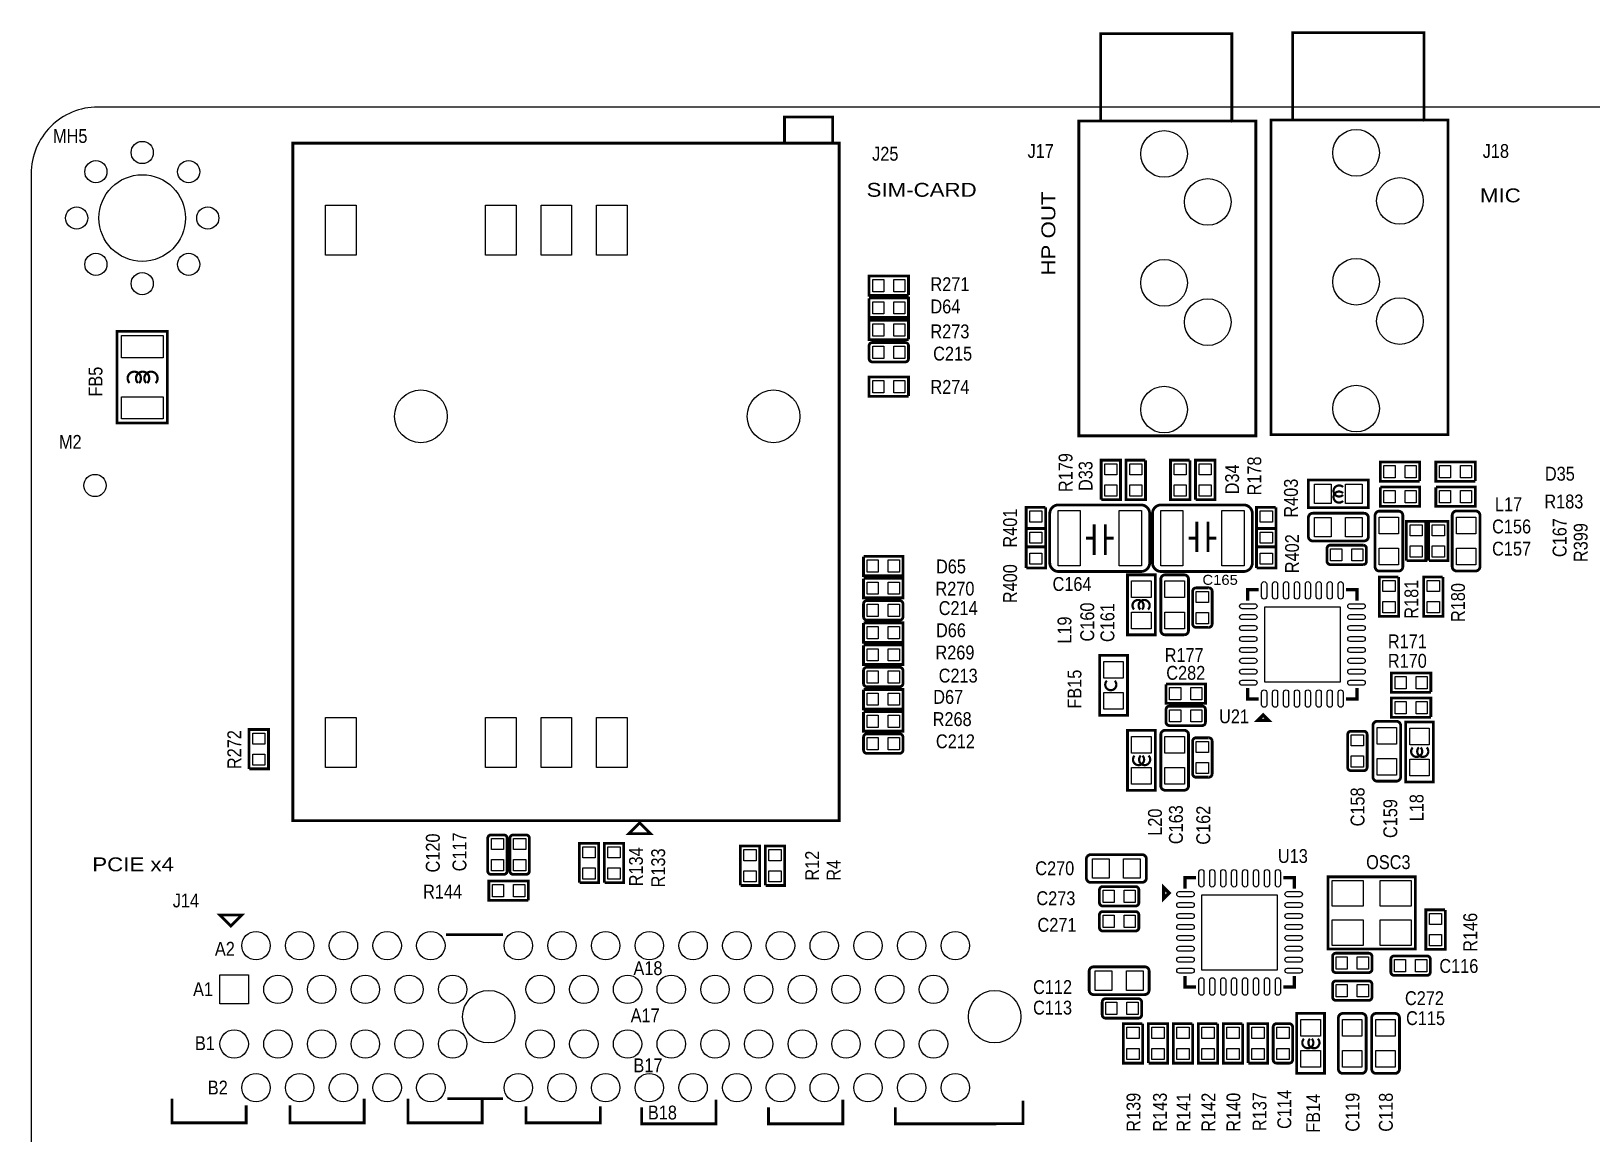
# Model space of a CAD drawing. Extents: x 0 to 228, y 0 to 175.
# Drawn here: x 0 to 71.4, y 125 to 175.5 of the extents above; entities that cross this region are included whole.
import ezdxf
from ezdxf.enums import TextEntityAlignment as Align

# ---------------------------------------------------------------- set-up
doc = ezdxf.new("R2010")
doc.units = 0
for name, color, linetype in [('BG_OUTLINE', 253, 'CONTINUOUS'), ('BG_SILKSCREEN_TOP', 85, 'CONTINUOUS'), ('PG_SILKSCREEN_TOP', 253, 'CONTINUOUS'), ('PIN_TOP', 142, 'CONTINUOUS'), ('RD_SILKSCREEN_TOP', 142, 'CONTINUOUS')]:
    doc.layers.add(name, color=color, linetype=linetype)

msp = doc.modelspace()

# ---------------------------------------------------------------- linework, layer by layer
at = {"layer": 'BG_OUTLINE'}
msp.add_lwpolyline([(3.048, 0), (224.952052, 0, 0.414214), (228.000052, 3.048), (228.000052, 168.95191, 0.414217), (224.952052, 171.99991), (3.048, 171.99991, 0.414214), (0, 168.95191), (0, 3.048, 0.414214), (3.048, 0)], format="xyb", dxfattribs=at)
at = {"layer": 'PG_SILKSCREEN_TOP'}
for points, const_width in [([(48.937926, 171.357036), (48.937926, 175.357028), (54.937914, 175.357028), (54.937914, 171.37507), (54.886098, 171.323)], 0.127), ([(57.72912, 171.405042), (57.72912, 175.405034), (63.729108, 175.405034), (63.729108, 171.423076), (63.677038, 171.371006)], 0.127), ([(36.66998, 170.347894), (36.66998, 171.548044), (34.470086, 171.548044), (34.470086, 170.347894)], 0.127), ([(56.037988, 156.957014), (47.937928, 156.957014), (47.937928, 171.357036), (56.037988, 171.357036), (56.037988, 156.957014)], 0.127), ([(64.828928, 157.00502), (56.729122, 157.00502), (56.729122, 171.405042), (64.828928, 171.405042), (64.828928, 157.00502)], 0.127), ([(11.970004, 170.347894), (11.970004, 139.347956), (36.969954, 139.347956), (36.969954, 170.347894), (11.970004, 170.347894)], 0.127), ([(40.144954, 163.386008), (38.341046, 163.386008), (38.341046, 164.273992), (40.144954, 164.273992), (40.144954, 163.397946)], 0.127), ([(38.341046, 163.257992), (40.144954, 163.257992), (40.144954, 162.370008), (38.341046, 162.370008), (38.341046, 163.246054)], 0.127), ([(40.144954, 161.354008), (38.341046, 161.354008), (38.341046, 162.243008), (40.144954, 162.243008), (40.144954, 161.365946)], 0.127), ([(3.979926, 157.538928), (6.230112, 157.538928), (6.230112, 161.739072), (3.929888, 161.739072), (3.929888, 157.538928), (3.979926, 157.538928)], 0.127), ([(40.144954, 158.762954), (38.341046, 158.762954), (38.341046, 159.651954), (40.144954, 159.651954), (40.144954, 158.774892)], 0.127), ([(48.959008, 154.038046), (48.959008, 155.841954), (49.848008, 155.841954), (49.848008, 154.038046), (48.970946, 154.038046)], 0.127), ([(50.991008, 155.841954), (50.991008, 154.038046), (50.102008, 154.038046), (50.102008, 155.841954), (50.978054, 155.841954)], 0.127), ([(53.023008, 155.841954), (53.023008, 154.038046), (52.134008, 154.038046), (52.134008, 155.841954), (53.010054, 155.841954)], 0.127), ([(53.277008, 154.038046), (53.277008, 155.841954), (54.164992, 155.841954), (54.164992, 154.038046), (53.288946, 154.038046)], 0.127), ([(63.539878, 154.870912), (61.73597, 154.870912), (61.73597, 155.759912), (63.539878, 155.759912), (63.539878, 154.883104)], 0.127), ([(66.079878, 154.870912), (64.27597, 154.870912), (64.27597, 155.759912), (66.079878, 155.759912), (66.079878, 154.883104)], 0.127), ([(61.189108, 154.00401), (61.189108, 153.67), (60.8711, 153.67), (58.444892, 153.67), (58.444892, 154.94), (61.189108, 154.94), (61.189108, 153.999946)], 0.127), ([(61.73597, 154.616912), (63.539878, 154.616912), (63.539878, 153.727912), (61.73597, 153.727912), (61.73597, 154.603958)], 0.127), ([(64.27597, 154.616912), (66.079878, 154.616912), (66.079878, 153.727912), (64.27597, 153.727912), (64.27597, 154.603958)], 0.127), ([(46.417992, 153.682954), (46.417992, 151.880062), (45.530008, 151.880062), (45.530008, 153.682954), (46.406054, 153.682954)], 0.127), ([(56.958992, 153.682954), (56.958992, 151.879046), (56.071008, 151.879046), (56.071008, 153.682954), (56.947054, 153.682954)], 0.127), ([(48.641, 152.908), (48.641, 151.511)], 0.127), ([(49.149, 152.908), (49.149, 151.511)], 0.127), ([(53.34, 151.638), (53.34, 153.035)], 0.127), ([(53.848, 151.638), (53.848, 153.035)], 0.127), ([(62.929008, 151.244046), (62.929008, 153.047954), (63.816992, 153.047954), (63.816992, 151.244046), (62.940946, 151.244046)], 0.127), ([(63.945008, 151.244046), (63.945008, 153.047192), (64.834008, 153.047192), (64.834008, 151.244046), (63.956946, 151.244046)], 0.127), ([(45.530008, 150.91283), (45.530008, 152.716738), (46.417992, 152.716738), (46.417992, 150.91283), (45.541946, 150.91283)], 0.127), ([(48.641, 152.273), (48.26, 152.273)], 0.127), ([(49.149, 152.273), (49.53, 152.273)], 0.127), ([(53.34, 152.273), (52.959, 152.273)], 0.127), ([(53.848, 152.273), (54.229, 152.273)], 0.127), ([(56.071008, 150.91283), (56.071008, 152.716738), (56.958992, 152.716738), (56.958992, 150.91283), (56.082946, 150.91283)], 0.127), ([(38.087046, 151.448008), (39.890954, 151.448008), (39.890954, 150.557992), (38.087046, 150.557992), (38.087046, 151.435054)], 0.127), ([(38.087046, 150.432008), (39.890954, 150.432008), (39.890954, 149.543008), (38.087046, 149.543008), (38.087046, 150.419054)], 0.127), ([(50.49901, 147.852892), (50.165, 147.852892), (50.165, 148.1709), (50.165, 150.597108), (51.435, 150.597108), (51.435, 147.852892), (50.494946, 147.852892)], 0.127), ([(55.669942, 149.411944), (55.669942, 149.91207), (56.170068, 149.91207)], 0.150114), ([(60.17006, 149.91207), (60.669932, 149.91207), (60.669932, 149.411944)], 0.150114), ([(62.574932, 150.502112), (62.574932, 148.69795), (61.685932, 148.69795), (61.685932, 150.502112), (62.561978, 150.502112)], 0.127), ([(64.606932, 150.502112), (64.606932, 148.69795), (63.717932, 148.69795), (63.717932, 150.502112), (64.593978, 150.502112)], 0.127), ([(38.087046, 148.400008), (39.890954, 148.400008), (39.890954, 147.509992), (38.087046, 147.509992), (38.087046, 148.387054)], 0.127), ([(38.087046, 147.384008), (39.890954, 147.384008), (39.890954, 146.493992), (38.087046, 146.493992), (38.087046, 147.371054)], 0.127), ([(49.83099, 146.914108), (50.165, 146.914108), (50.165, 146.5961), (50.165, 144.169892), (48.895, 144.169892), (48.895, 146.914108), (49.835054, 146.914108)], 0.127), ([(64.047878, 145.218912), (62.24397, 145.218912), (62.24397, 146.107912), (64.047878, 146.107912), (64.047878, 145.231104)], 0.127), ([(38.087046, 145.352008), (39.890954, 145.352008), (39.890954, 144.461992), (38.087046, 144.461992), (38.087046, 145.339054)], 0.127), ([(51.930046, 145.606008), (53.733954, 145.606008), (53.733954, 144.717008), (51.930046, 144.717008), (51.930046, 145.593054)], 0.127), ([(55.669942, 145.411952), (55.669942, 144.91208), (56.170068, 144.91208)], 0.150114), ([(60.17006, 144.91208), (60.669932, 144.91208), (60.669932, 145.411952)], 0.150114), ([(64.047878, 144.075912), (62.24397, 144.075912), (62.24397, 144.964912), (64.047878, 144.964912), (64.047878, 144.088104)], 0.127), ([(38.087046, 144.336008), (39.890954, 144.336008), (39.890954, 143.445992), (38.087046, 143.445992), (38.087046, 144.323054)], 0.127), ([(56.12003, 143.936974), (56.619902, 143.936974), (56.369966, 144.18691), (56.12003, 143.936974)], 0.150114), ([(9.970008, 141.719046), (9.970008, 143.522954), (10.859008, 143.522954), (10.859008, 141.719046), (9.981946, 141.719046)], 0.127), ([(51.10099, 143.485108), (51.435, 143.485108), (51.435, 143.1671), (51.435, 140.741146), (50.165, 140.741146), (50.165, 143.485108), (51.1048, 143.485108)], 0.127), ([(63.827914, 143.860012), (64.161924, 143.860012), (64.161924, 143.542004), (64.161924, 141.11605), (62.891924, 141.11605), (62.891924, 143.860012), (63.831978, 143.860012)], 0.127), ([(27.341068, 138.75004), (28.341066, 138.75004), (27.84094, 139.249912), (27.341068, 138.75004)], 0.127), ([(25.083008, 136.512046), (25.083008, 138.315954), (25.970992, 138.315954), (25.970992, 136.512046), (25.094946, 136.512046)], 0.127), ([(26.224992, 136.511792), (26.224992, 138.315954), (27.113992, 138.315954), (27.113992, 136.511792), (26.237946, 136.511792)], 0.127), ([(32.449008, 136.385046), (32.449008, 138.188954), (33.336992, 138.188954), (33.336992, 136.385046), (32.460946, 136.385046)], 0.127), ([(33.592008, 136.385046), (33.592008, 138.189208), (34.479992, 138.189208), (34.479992, 136.385046), (33.603946, 136.385046)], 0.127), ([(22.745954, 135.700008), (20.942046, 135.700008), (20.942046, 136.589008), (22.745954, 136.589008), (22.745954, 135.711946)], 0.127), ([(53.296058, 136.73709), (52.795932, 136.73709), (52.795932, 136.236964)], 0.150114), ([(57.29605, 136.73709), (57.795922, 136.73709), (57.795922, 136.236964)], 0.150114), ([(63.340996, 133.478016), (59.341004, 133.478016), (59.341004, 136.777984), (63.340996, 136.777984), (63.340996, 133.478016)], 0.127), ([(51.82108, 136.287002), (51.82108, 135.786876), (52.071016, 136.037066), (51.82108, 136.287002)], 0.150114), ([(9.63803, 135.031988), (8.638032, 135.031988), (9.137904, 134.532116), (9.63803, 135.031988)], 0.127), ([(64.707008, 135.267954), (64.707008, 133.464046), (63.818008, 133.464046), (63.818008, 135.267954), (64.694054, 135.267954)], 0.127), ([(21.587968, 134.132066), (18.988024, 134.132066)], 0.127), ([(52.795932, 132.236972), (52.795932, 131.7371), (53.296058, 131.7371)], 0.150114), ([(57.795922, 132.236972), (57.795922, 131.7371), (57.29605, 131.7371)], 0.150114), ([(50.864008, 130.060954), (50.864008, 128.257046), (49.975008, 128.257046), (49.975008, 130.060954), (50.851054, 130.060954)], 0.127), ([(51.116992, 128.257046), (51.116992, 130.060954), (52.005992, 130.060954), (52.005992, 128.257046), (51.129946, 128.257046)], 0.127), ([(53.150008, 130.060954), (53.150008, 128.257046), (52.259992, 128.257046), (52.259992, 130.060954), (53.137054, 130.060954)], 0.127), ([(54.291992, 130.060954), (54.291992, 128.257046), (53.404008, 128.257046), (53.404008, 130.060954), (54.280054, 130.060954)], 0.127), ([(55.436008, 130.060954), (55.436008, 128.257046), (54.547008, 128.257046), (54.547008, 130.060954), (55.423054, 130.060954)], 0.127), ([(55.690008, 128.257046), (55.690008, 130.060954), (56.577992, 130.060954), (56.577992, 128.257046), (55.701946, 128.257046)], 0.127), ([(58.84799, 130.531108), (59.182, 130.531108), (59.182, 130.2131), (59.182, 127.786892), (57.912, 127.786892), (57.912, 130.531108), (58.852054, 130.531108)], 0.127), ([(6.437884, 126.631954), (6.437884, 125.52299), (9.837928, 125.52299), (9.837928, 126.33198)], 0.127), ([(11.837924, 126.33198), (11.837924, 125.52299), (15.237968, 125.52299), (15.237968, 126.631954)], 0.127), ([(17.237964, 126.631954), (17.237964, 125.52299), (20.638008, 125.52299), (20.638008, 126.631954)], 0.127), ([(19.038062, 126.631954), (21.587968, 126.631954)], 0.127), ([(27.937968, 126.236984), (27.937968, 125.477016), (31.338012, 125.477016), (31.338012, 126.588012)], 0.127), ([(33.738058, 126.236984), (33.738058, 125.477016), (37.138102, 125.477016), (37.138102, 126.588012)], 0.127), ([(39.537894, 126.236984), (39.537894, 125.477016), (45.388022, 125.483112), (45.388022, 126.531878)], 0.127), ([(22.638004, 126.282958), (22.638004, 125.52299), (26.038048, 125.52299), (26.038048, 126.282958)], 0.127)]:
    msp.add_lwpolyline(points, dxfattribs=dict(at, const_width=const_width))
for points, const_width in [([(38.490906, 161.225992), (39.040054, 161.225992), (39.445946, 161.225992), (39.995094, 161.225992, -0.414492), (40.144954, 161.075878), (40.144954, 160.488122, -0.414492), (39.995094, 160.338008), (38.490906, 160.338008, -0.414492), (38.341046, 160.488122), (38.341046, 161.075878, -0.414492), (38.490906, 161.225992)], 0.127), ([(4.501896, 159.373062, -0.414006), (4.501896, 159.8041, -0.995605), (4.932934, 159.373062)], 0.102108), ([(4.882896, 159.373062, -0.414006), (4.882896, 159.8041, -0.995605), (5.313934, 159.373062)], 0.102108), ([(5.263896, 159.373062, -0.414006), (5.263896, 159.8041, -0.995605), (5.694934, 159.373062)], 0.102108), ([(60.028074, 154.253946, -2.41426), (60.028074, 154.613102)], 0.102108), ([(60.028074, 153.975054, -2.41587), (60.028074, 154.333956)], 0.102108), ([(49.403, 153.797), (50.78095, 153.797, -0.414287), (51.181, 153.39695), (51.181, 151.14905, -0.414287), (50.78095, 150.749), (47.00905, 150.749, -0.414287), (46.609, 151.14905), (46.609, 153.39695, -0.414287), (47.00905, 153.797), (49.53, 153.797)], 0.127), ([(53.086, 150.749), (51.70805, 150.749, -0.414287), (51.308, 151.14905), (51.308, 153.39695, -0.414287), (51.70805, 153.797), (55.47995, 153.797, -0.414287), (55.88, 153.39695), (55.88, 151.14905, -0.414287), (55.47995, 150.749), (52.959, 150.749)], 0.127), ([(61.494924, 150.967948), (61.494924, 153.312114, -0.413802), (61.695076, 153.512012), (62.565026, 153.512012, -0.413588), (62.764924, 153.312114), (62.764924, 150.967948, -0.413656), (62.565026, 150.76805), (61.695076, 150.76805, -0.41387), (61.494924, 150.967948)], 0.127), ([(65.024, 150.974044), (65.024, 153.31821, -0.413818), (65.224152, 153.518108), (66.094102, 153.518108, -0.413586), (66.294, 153.31821), (66.294, 150.974044, -0.41364), (66.094102, 150.774146), (65.224152, 150.774146, -0.413872), (65.024, 150.974044)], 0.127), ([(58.645044, 153.416), (60.988956, 153.416, -0.414181), (61.189108, 153.216102), (61.189108, 152.345898, -0.414181), (60.988956, 152.146), (58.645044, 152.146, -0.414181), (58.444892, 152.345898), (58.444892, 153.216102, -0.414181), (58.645044, 153.416)], 0.127), ([(59.445906, 151.956008), (59.995054, 151.956008), (60.400946, 151.956008), (60.950094, 151.956008, -0.415157), (61.099954, 151.804878), (61.099954, 151.217122, -0.415157), (60.950094, 151.065992), (59.445906, 151.065992, -0.415157), (59.296046, 151.217122), (59.296046, 151.804878, -0.415157), (59.445906, 151.956008)], 0.127), ([(52.959, 150.396956), (52.959, 148.053044, -0.414181), (52.759102, 147.852892), (51.888898, 147.852892, -0.414181), (51.689, 148.053044), (51.689, 150.396956, -0.414181), (51.888898, 150.597108), (52.759102, 150.597108, -0.414181), (52.959, 150.396956)], 0.127), ([(54.039008, 149.850094), (54.039008, 149.300946), (54.039008, 148.895054), (54.039008, 148.345906, -0.415157), (53.887878, 148.196046), (53.300122, 148.196046, -0.414492), (53.150008, 148.345906), (53.150008, 149.850094, -0.414492), (53.300122, 149.999954), (53.887878, 149.999954, -0.415157), (54.039008, 149.850094)], 0.127), ([(38.236906, 149.416008), (38.786054, 149.416008), (39.191946, 149.416008), (39.741094, 149.416008, -0.415157), (39.890954, 149.264878), (39.890954, 148.677122, -0.415157), (39.741094, 148.525992), (38.236906, 148.525992, -0.415157), (38.087046, 148.677122), (38.087046, 149.264878, -0.415157), (38.236906, 149.416008)], 0.127), ([(50.470054, 149.013926, -2.415754), (50.828956, 149.013926)], 0.102108), ([(50.748946, 149.013926, -2.414143), (51.108102, 149.013926)], 0.102108), ([(38.236906, 146.368008), (38.786054, 146.368008), (39.191946, 146.368008), (39.741094, 146.368008, -0.415157), (39.890954, 146.216878), (39.890954, 145.629122, -0.415157), (39.741094, 145.477992), (38.236906, 145.477992, -0.415157), (38.087046, 145.629122), (38.087046, 146.216878, -0.415157), (38.236906, 146.368008)], 0.127), ([(49.581054, 145.753074, -2.4135), (49.221898, 145.753074)], 0.102108), ([(53.58384, 143.701008), (53.034946, 143.701008), (52.629054, 143.701008), (52.07889, 143.701008, -0.412676), (51.930046, 143.850868), (51.930046, 144.438878, -0.413173), (52.07889, 144.588992), (53.58384, 144.588992, -0.413668), (53.732938, 144.438878), (53.732938, 143.850868, -0.413171), (53.58384, 143.701008)], 0.127), ([(52.959, 143.284956), (52.959, 140.941044, -0.413865), (52.758848, 140.741146), (51.888898, 140.741146, -0.413692), (51.689, 140.941044), (51.689, 143.284956, -0.413964), (51.888898, 143.485108), (52.758848, 143.485108, -0.414138), (52.959, 143.284956)], 0.127), ([(62.666118, 143.69796), (62.666118, 141.355064, -0.414287), (62.465966, 141.154912), (61.596016, 141.154912, -0.414113), (61.396118, 141.355064), (61.396118, 143.69796, -0.414659), (61.596016, 143.898112), (62.465966, 143.898112, -0.414833), (62.666118, 143.69796)], 0.127), ([(38.236906, 143.320008), (38.786054, 143.320008), (39.191946, 143.320008), (39.741094, 143.320008, -0.415157), (39.890954, 143.168878), (39.890954, 142.581122, -0.415157), (39.741094, 142.429992), (38.236906, 142.429992, -0.415157), (38.087046, 142.581122), (38.087046, 143.168878, -0.415157), (38.236906, 143.320008)], 0.127), ([(54.037992, 142.992094), (54.037992, 142.4432), (54.037992, 142.037054), (54.037992, 141.48816, -0.414757), (53.887878, 141.338046), (53.299868, 141.338046, -0.415188), (53.148992, 141.48816), (53.148992, 142.992094, -0.414892), (53.299868, 143.141954), (53.887878, 143.141954, -0.414459), (54.037992, 142.992094)], 0.127), ([(61.130942, 143.290036), (61.130942, 142.741904), (61.130942, 142.336012), (61.130942, 141.787118, -0.415454), (60.980066, 141.637004), (60.392056, 141.637004, -0.415089), (60.241942, 141.787118), (60.241942, 143.290036, -0.416185), (60.392056, 143.440912), (60.980066, 143.440912, -0.416544), (61.130942, 143.290036)], 0.127), ([(50.8508, 142.324074, -2.415369), (50.491898, 142.324074)], 0.102108), ([(51.129946, 142.324074, -2.413757), (50.77079, 142.324074)], 0.102108), ([(63.577978, 142.698978, -2.415109), (63.219076, 142.698978)], 0.102108), ([(63.857124, 142.698978, -2.413498), (63.497968, 142.698978)], 0.102108), ([(21.779992, 138.547094), (21.779992, 137.997946), (21.779992, 137.592054), (21.779992, 137.042906, -0.414492), (21.629878, 136.893046), (21.042122, 136.893046, -0.415157), (20.890992, 137.042906), (20.890992, 138.547094, -0.415157), (21.042122, 138.696954), (21.629878, 138.696954, -0.414492), (21.779992, 138.547094)], 0.127), ([(22.795992, 138.54684), (22.795992, 137.997946), (22.795992, 137.592054), (22.795992, 137.043922, -0.415921), (22.646132, 136.893046), (22.057106, 136.893046, -0.414889), (21.906992, 137.043922), (21.906992, 138.54684, -0.413733), (22.057106, 138.696954), (22.646132, 138.696954, -0.414758), (22.795992, 138.54684)], 0.127), ([(50.828956, 136.525), (48.485044, 136.525, -0.412573), (48.285146, 136.723882), (48.285146, 137.594848, -0.413439), (48.485044, 137.795), (50.828956, 137.795, -0.415049), (51.030124, 137.594848), (51.030124, 136.723882, -0.414189), (50.828956, 136.525)], 0.127), ([(50.53584, 135.446008), (49.986946, 135.446008), (49.5808, 135.446008), (49.031906, 135.446008, -0.413996), (48.882046, 135.595868), (48.882046, 136.183878, -0.414492), (49.031906, 136.333992), (50.53584, 136.333992, -0.414989), (50.685954, 136.183878), (50.685954, 135.595868, -0.414492), (50.53584, 135.446008)], 0.127), ([(50.536094, 134.303008), (49.986946, 134.303008), (49.581054, 134.303008), (49.03089, 134.303008, -0.412675), (48.882046, 134.452868), (48.882046, 135.040878, -0.413172), (49.03089, 135.190992), (50.536094, 135.190992, -0.41383), (50.685954, 135.040878), (50.685954, 134.452868, -0.413335), (50.536094, 134.303008)], 0.127), ([(59.70016, 133.285992), (60.249054, 133.285992), (60.654946, 133.285992), (61.204094, 133.285992, -0.413665), (61.353954, 133.136132), (61.353954, 132.548122, -0.414161), (61.204094, 132.398008), (59.70016, 132.398008, -0.415321), (59.550046, 132.548122), (59.550046, 133.136132, -0.414824), (59.70016, 133.285992)], 0.127), ([(63.871094, 132.271008), (63.321946, 132.271008), (62.916054, 132.271008), (62.366906, 132.271008, -0.414492), (62.217046, 132.421122), (62.217046, 133.008878, -0.415157), (62.366906, 133.160008), (63.871094, 133.160008, -0.415157), (64.020954, 133.008878), (64.020954, 132.421122, -0.414492), (63.871094, 132.271008)], 0.127), ([(50.955956, 131.393946), (48.612044, 131.393946, -0.414181), (48.411892, 131.593844), (48.411892, 132.464048, -0.414181), (48.612044, 132.663946), (50.955956, 132.663946, -0.414181), (51.156108, 132.464048), (51.156108, 131.593844, -0.414181), (50.955956, 131.393946)], 0.127), ([(59.699906, 132.017008), (60.249054, 132.017008), (60.654946, 132.017008), (61.204094, 132.017008, -0.415157), (61.353954, 131.865878), (61.353954, 131.278122, -0.414492), (61.204094, 131.128008), (59.699906, 131.128008, -0.414492), (59.550046, 131.278122), (59.550046, 131.865878, -0.415157), (59.699906, 132.017008)], 0.127), ([(50.663094, 130.313938), (50.113946, 130.313938), (49.708054, 130.313938), (49.158906, 130.313938, -0.415157), (49.009046, 130.465068), (49.009046, 131.052824, -0.415157), (49.158906, 131.203954), (50.663094, 131.203954, -0.415157), (50.812954, 131.052824), (50.812954, 130.465068, -0.415157), (50.663094, 130.313938)], 0.127), ([(57.720992, 129.911094), (57.720992, 129.361946), (57.720992, 128.956054), (57.720992, 128.406906, -0.414492), (57.570878, 128.257046), (56.983122, 128.257046, -0.414492), (56.833008, 128.406906), (56.833008, 129.911094, -0.414492), (56.983122, 130.060954), (57.570878, 130.060954, -0.414492), (57.720992, 129.911094)], 0.127), ([(61.087, 130.330956), (61.087, 127.987044, -0.413782), (60.887102, 127.786892), (60.016898, 127.786892, -0.413801), (59.817, 127.987044), (59.817, 130.330956, -0.4138), (60.016898, 130.531108), (60.887102, 130.531108, -0.413781), (61.087, 130.330956)], 0.127), ([(62.611, 130.330956), (62.611, 127.987044, -0.413785), (62.411102, 127.786892), (61.540898, 127.786892, -0.413798), (61.341, 127.987044), (61.341, 130.330956, -0.413797), (61.540898, 130.531108), (62.411102, 130.531108, -0.413784), (62.611, 130.330956)], 0.127), ([(58.598054, 129.370074, -2.414193), (58.238898, 129.370074)], 0.102108), ([(58.876946, 129.370074, -2.415803), (58.518044, 129.370074)], 0.102108)]:
    msp.add_lwpolyline(points, format="xyb", dxfattribs=dict(at, const_width=const_width))
at = {"layer": 'PIN_TOP'}
for points in [[(13.471652, 165.230048), (13.471652, 167.516048), (14.868652, 167.516048), (14.868652, 165.230048)], [(20.791678, 165.230048), (20.791678, 167.516048), (22.188678, 167.516048), (22.188678, 165.230048)], [(23.331678, 165.230048), (23.331678, 167.516048), (24.728678, 167.516048), (24.728678, 165.230048)], [(25.871678, 165.230048), (25.871678, 167.516048), (27.268678, 167.516048), (27.268678, 165.230048)], [(39.013892, 164.109527), (39.013892, 163.550473), (38.505892, 163.550473), (38.505892, 164.109527)], [(39.980108, 164.109527), (39.980108, 163.550473), (39.472108, 163.550473), (39.472108, 164.109527)], [(38.505892, 162.534346), (38.505892, 163.0934), (39.013892, 163.0934), (39.013892, 162.534346)], [(39.472108, 162.534346), (39.472108, 163.0934), (39.980108, 163.0934), (39.980108, 162.534346)], [(6.0325, 160.531048), (4.1275, 160.531048), (4.1275, 161.547048), (6.0325, 161.547048)], [(39.013892, 162.077527), (39.013892, 161.518473), (38.505892, 161.518473), (38.505892, 162.077527)], [(39.980108, 162.077527), (39.980108, 161.518473), (39.472108, 161.518473), (39.472108, 162.077527)], [(38.505892, 160.502346), (38.505892, 161.0614), (39.013892, 161.0614), (39.013892, 160.502346)], [(39.472108, 160.502346), (39.472108, 161.0614), (39.980108, 161.0614), (39.980108, 160.502346)], [(39.013892, 159.486473), (39.013892, 158.927419), (38.505892, 158.927419), (38.505892, 159.486473)], [(39.980108, 159.486473), (39.980108, 158.927419), (39.472108, 158.927419), (39.472108, 159.486473)], [(6.0325, 157.730952), (4.1275, 157.730952), (4.1275, 158.746952), (6.0325, 158.746952)], [(49.682527, 155.169108), (49.123473, 155.169108), (49.123473, 155.677108), (49.682527, 155.677108)], [(50.266473, 155.677108), (50.825527, 155.677108), (50.825527, 155.169108), (50.266473, 155.169108)], [(52.298473, 155.677108), (52.857527, 155.677108), (52.857527, 155.169108), (52.298473, 155.169108)], [(54.000527, 155.169108), (53.441473, 155.169108), (53.441473, 155.677108), (54.000527, 155.677108)], [(62.408816, 155.594431), (62.408816, 155.035377), (61.900816, 155.035377), (61.900816, 155.594431)], [(63.375032, 155.594431), (63.375032, 155.035377), (62.867032, 155.035377), (62.867032, 155.594431)], [(64.948816, 155.594431), (64.948816, 155.035377), (64.440816, 155.035377), (64.440816, 155.594431)], [(65.915032, 155.594431), (65.915032, 155.035377), (65.407032, 155.035377), (65.407032, 155.594431)], [(49.682527, 154.202892), (49.123473, 154.202892), (49.123473, 154.710892), (49.682527, 154.710892)], [(50.266473, 154.710892), (50.825527, 154.710892), (50.825527, 154.202892), (50.266473, 154.202892)], [(52.298473, 154.710892), (52.857527, 154.710892), (52.857527, 154.202892), (52.298473, 154.202892)], [(54.000527, 154.202892), (53.441473, 154.202892), (53.441473, 154.710892), (54.000527, 154.710892)], [(59.487054, 154.7495), (59.487054, 153.8605), (58.725054, 153.8605), (58.725054, 154.7495)], [(60.908946, 154.7495), (60.908946, 153.8605), (60.146946, 153.8605), (60.146946, 154.7495)], [(61.900816, 153.89225), (61.900816, 154.451304), (62.408816, 154.451304), (62.408816, 153.89225)], [(62.867032, 153.89225), (62.867032, 154.451304), (63.375032, 154.451304), (63.375032, 153.89225)], [(64.440816, 153.89225), (64.440816, 154.451304), (64.948816, 154.451304), (64.948816, 153.89225)], [(65.407032, 153.89225), (65.407032, 154.451304), (65.915032, 154.451304), (65.915032, 153.89225)], [(46.99, 151.003), (46.99, 153.543), (48.006, 153.543), (48.006, 151.003)], [(49.784, 151.003), (49.784, 153.543), (50.8, 153.543), (50.8, 151.003)], [(52.705, 153.543), (52.705, 151.003), (51.689, 151.003), (51.689, 153.543)], [(55.499, 153.543), (55.499, 151.003), (54.483, 151.003), (54.483, 153.543)], [(45.694473, 153.518108), (46.253527, 153.518108), (46.253527, 153.010108), (45.694473, 153.010108)], [(56.235473, 153.518108), (56.794527, 153.518108), (56.794527, 153.010108), (56.235473, 153.010108)], [(58.725054, 152.3365), (58.725054, 153.2255), (59.487054, 153.2255), (59.487054, 152.3365)], [(60.146946, 152.3365), (60.146946, 153.2255), (60.908946, 153.2255), (60.908946, 152.3365)], [(62.574424, 152.46985), (61.685424, 152.46985), (61.685424, 153.23185), (62.574424, 153.23185)], [(63.652527, 152.375108), (63.093473, 152.375108), (63.093473, 152.883108), (63.652527, 152.883108)], [(64.668527, 152.375108), (64.109473, 152.375108), (64.109473, 152.883108), (64.668527, 152.883108)], [(66.1035, 152.475946), (65.2145, 152.475946), (65.2145, 153.237946), (66.1035, 153.237946)], [(46.253527, 152.043892), (45.694473, 152.043892), (45.694473, 152.551892), (46.253527, 152.551892)], [(45.694473, 152.551892), (46.253527, 152.551892), (46.253527, 152.043892), (45.694473, 152.043892)], [(56.235473, 152.551892), (56.794527, 152.551892), (56.794527, 152.043892), (56.235473, 152.043892)], [(56.794527, 152.043892), (56.235473, 152.043892), (56.235473, 152.551892), (56.794527, 152.551892)], [(46.253527, 151.077676), (45.694473, 151.077676), (45.694473, 151.585676), (46.253527, 151.585676)], [(56.794527, 151.077676), (56.235473, 151.077676), (56.235473, 151.585676), (56.794527, 151.585676)], [(59.460892, 151.231346), (59.460892, 151.7904), (59.968892, 151.7904), (59.968892, 151.231346)], [(60.427108, 151.231346), (60.427108, 151.7904), (60.935108, 151.7904), (60.935108, 151.231346)], [(62.574424, 151.047958), (61.685424, 151.047958), (61.685424, 151.809958), (62.574424, 151.809958)], [(63.652527, 151.408892), (63.093473, 151.408892), (63.093473, 151.916892), (63.652527, 151.916892)], [(64.668527, 151.408892), (64.109473, 151.408892), (64.109473, 151.916892), (64.668527, 151.916892)], [(66.1035, 151.054054), (65.2145, 151.054054), (65.2145, 151.816054), (66.1035, 151.816054)], [(38.251892, 150.723346), (38.251892, 151.2824), (38.759892, 151.2824), (38.759892, 150.723346)], [(39.218108, 150.723346), (39.218108, 151.2824), (39.726108, 151.2824), (39.726108, 150.723346)], [(38.251892, 149.707346), (38.251892, 150.2664), (38.759892, 150.2664), (38.759892, 149.707346)], [(39.218108, 149.707346), (39.218108, 150.2664), (39.726108, 150.2664), (39.726108, 149.707346)], [(51.2445, 149.554946), (50.3555, 149.554946), (50.3555, 150.316946), (51.2445, 150.316946)], [(51.8795, 150.316946), (52.7685, 150.316946), (52.7685, 149.554946), (51.8795, 149.554946)], [(61.850397, 150.337012), (62.409451, 150.337012), (62.409451, 149.829012), (61.850397, 149.829012)], [(63.882397, 150.337012), (64.441451, 150.337012), (64.441451, 149.829012), (63.882397, 149.829012)], [(53.314473, 149.835108), (53.873527, 149.835108), (53.873527, 149.327108), (53.314473, 149.327108)], [(61.850397, 149.370796), (62.409451, 149.370796), (62.409451, 148.862796), (61.850397, 148.862796)], [(63.882397, 149.370796), (64.441451, 149.370796), (64.441451, 148.862796), (63.882397, 148.862796)], [(38.251892, 148.691346), (38.251892, 149.2504), (38.759892, 149.2504), (38.759892, 148.691346)], [(39.218108, 148.691346), (39.218108, 149.2504), (39.726108, 149.2504), (39.726108, 148.691346)], [(51.2445, 148.133054), (50.3555, 148.133054), (50.3555, 148.895054), (51.2445, 148.895054)], [(51.8795, 148.895054), (52.7685, 148.895054), (52.7685, 148.133054), (51.8795, 148.133054)], [(53.314473, 148.868892), (53.873527, 148.868892), (53.873527, 148.360892), (53.314473, 148.360892)], [(59.895105, 149.136989), (59.895105, 145.686907), (56.445023, 145.686907), (56.445023, 149.136989)], [(38.251892, 147.675346), (38.251892, 148.2344), (38.759892, 148.2344), (38.759892, 147.675346)], [(39.218108, 147.675346), (39.218108, 148.2344), (39.726108, 148.2344), (39.726108, 147.675346)], [(38.251892, 146.659346), (38.251892, 147.2184), (38.759892, 147.2184), (38.759892, 146.659346)], [(39.218108, 146.659346), (39.218108, 147.2184), (39.726108, 147.2184), (39.726108, 146.659346)], [(49.0855, 146.633946), (49.9745, 146.633946), (49.9745, 145.871946), (49.0855, 145.871946)], [(38.251892, 145.643346), (38.251892, 146.2024), (38.759892, 146.2024), (38.759892, 145.643346)], [(39.218108, 145.643346), (39.218108, 146.2024), (39.726108, 146.2024), (39.726108, 145.643346)], [(62.916816, 145.942431), (62.916816, 145.383377), (62.408816, 145.383377), (62.408816, 145.942431)], [(63.883032, 145.942431), (63.883032, 145.383377), (63.375032, 145.383377), (63.375032, 145.942431)], [(38.251892, 144.627346), (38.251892, 145.1864), (38.759892, 145.1864), (38.759892, 144.627346)], [(39.218108, 144.627346), (39.218108, 145.1864), (39.726108, 145.1864), (39.726108, 144.627346)], [(49.0855, 145.212054), (49.9745, 145.212054), (49.9745, 144.450054), (49.0855, 144.450054)], [(52.094892, 144.881346), (52.094892, 145.4404), (52.602892, 145.4404), (52.602892, 144.881346)], [(53.061108, 144.881346), (53.061108, 145.4404), (53.569108, 145.4404), (53.569108, 144.881346)], [(52.602892, 144.424527), (52.602892, 143.865473), (52.094892, 143.865473), (52.094892, 144.424527)], [(53.569108, 144.424527), (53.569108, 143.865473), (53.061108, 143.865473), (53.061108, 144.424527)], [(62.916816, 144.799431), (62.916816, 144.240377), (62.408816, 144.240377), (62.408816, 144.799431)], [(63.883032, 144.799431), (63.883032, 144.240377), (63.375032, 144.240377), (63.375032, 144.799431)], [(14.868652, 144.066006), (14.868652, 141.780006), (13.471652, 141.780006), (13.471652, 144.066006)], [(22.188678, 144.066006), (22.188678, 141.780006), (20.791678, 141.780006), (20.791678, 144.066006)], [(24.728678, 144.066006), (24.728678, 141.780006), (23.331678, 141.780006), (23.331678, 144.066006)], [(27.268678, 144.066006), (27.268678, 141.780006), (25.871678, 141.780006), (25.871678, 144.066006)], [(38.251892, 143.611346), (38.251892, 144.1704), (38.759892, 144.1704), (38.759892, 143.611346)], [(39.218108, 143.611346), (39.218108, 144.1704), (39.726108, 144.1704), (39.726108, 143.611346)], [(61.586618, 143.618966), (62.475618, 143.618966), (62.475618, 142.856966), (61.586618, 142.856966)], [(63.082424, 143.57985), (63.971424, 143.57985), (63.971424, 142.81785), (63.082424, 142.81785)], [(10.693527, 142.850108), (10.134473, 142.850108), (10.134473, 143.358108), (10.693527, 143.358108)], [(38.251892, 142.595346), (38.251892, 143.1544), (38.759892, 143.1544), (38.759892, 142.595346)], [(39.218108, 142.595346), (39.218108, 143.1544), (39.726108, 143.1544), (39.726108, 142.595346)], [(50.3555, 143.204946), (51.2445, 143.204946), (51.2445, 142.442946), (50.3555, 142.442946)], [(51.8795, 143.204946), (52.7685, 143.204946), (52.7685, 142.442946), (51.8795, 142.442946)], [(53.314473, 142.977108), (53.873527, 142.977108), (53.873527, 142.469108), (53.314473, 142.469108)], [(60.406407, 143.276066), (60.965461, 143.276066), (60.965461, 142.768066), (60.406407, 142.768066)], [(10.693527, 141.883892), (10.134473, 141.883892), (10.134473, 142.391892), (10.693527, 142.391892)], [(60.406407, 142.30985), (60.965461, 142.30985), (60.965461, 141.80185), (60.406407, 141.80185)], [(61.586618, 142.197074), (62.475618, 142.197074), (62.475618, 141.435074), (61.586618, 141.435074)], [(63.082424, 142.157958), (63.971424, 142.157958), (63.971424, 141.395958), (63.082424, 141.395958)], [(50.3555, 141.783054), (51.2445, 141.783054), (51.2445, 141.021054), (50.3555, 141.021054)], [(51.8795, 141.783054), (52.7685, 141.783054), (52.7685, 141.021054), (51.8795, 141.021054)], [(53.314473, 142.010892), (53.873527, 142.010892), (53.873527, 141.502892), (53.314473, 141.502892)], [(21.056473, 138.532108), (21.615527, 138.532108), (21.615527, 138.024108), (21.056473, 138.024108)], [(22.072473, 138.532108), (22.631527, 138.532108), (22.631527, 138.024108), (22.072473, 138.024108)], [(25.806527, 137.643108), (25.247473, 137.643108), (25.247473, 138.151108), (25.806527, 138.151108)], [(26.949527, 137.643108), (26.390473, 137.643108), (26.390473, 138.151108), (26.949527, 138.151108)], [(33.172527, 137.516108), (32.613473, 137.516108), (32.613473, 138.024108), (33.172527, 138.024108)], [(34.315527, 137.516108), (33.756473, 137.516108), (33.756473, 138.024108), (34.315527, 138.024108)], [(21.056473, 137.565892), (21.615527, 137.565892), (21.615527, 137.057892), (21.056473, 137.057892)], [(22.072473, 137.565892), (22.631527, 137.565892), (22.631527, 137.057892), (22.072473, 137.057892)], [(25.806527, 136.676892), (25.247473, 136.676892), (25.247473, 137.184892), (25.806527, 137.184892)], [(26.949527, 136.676892), (26.390473, 136.676892), (26.390473, 137.184892), (26.949527, 137.184892)], [(49.327054, 137.6045), (49.327054, 136.7155), (48.565054, 136.7155), (48.565054, 137.6045)], [(50.748946, 137.6045), (50.748946, 136.7155), (49.986946, 136.7155), (49.986946, 137.6045)], [(21.614892, 136.423527), (21.614892, 135.864473), (21.106892, 135.864473), (21.106892, 136.423527)], [(22.581108, 136.423527), (22.581108, 135.864473), (22.073108, 135.864473), (22.073108, 136.423527)], [(33.172527, 136.549892), (32.613473, 136.549892), (32.613473, 137.057892), (33.172527, 137.057892)], [(34.315527, 136.549892), (33.756473, 136.549892), (33.756473, 137.057892), (34.315527, 137.057892)], [(60.951872, 136.611868), (60.951872, 135.443976), (59.52998, 135.443976), (59.52998, 136.611868)], [(63.15202, 136.611868), (63.15202, 135.443976), (61.730128, 135.443976), (61.730128, 136.611868)], [(49.554892, 136.169527), (49.554892, 135.610473), (49.046892, 135.610473), (49.046892, 136.169527)], [(50.521108, 136.169527), (50.521108, 135.610473), (50.013108, 135.610473), (50.013108, 136.169527)], [(57.021095, 132.511927), (53.571013, 132.511927), (53.571013, 135.962009), (57.021095, 135.962009)], [(49.554892, 135.026527), (49.554892, 134.467473), (49.046892, 134.467473), (49.046892, 135.026527)], [(50.521108, 135.026527), (50.521108, 134.467473), (50.013108, 134.467473), (50.013108, 135.026527)], [(63.982473, 135.103108), (64.541527, 135.103108), (64.541527, 134.595108), (63.982473, 134.595108)], [(60.951872, 134.812024), (60.951872, 133.644132), (59.52998, 133.644132), (59.52998, 134.812024)], [(63.15202, 134.812024), (63.15202, 133.644132), (61.730128, 133.644132), (61.730128, 134.812024)], [(63.982473, 134.136892), (64.541527, 134.136892), (64.541527, 133.628892), (63.982473, 133.628892)], [(59.714892, 132.562346), (59.714892, 133.1214), (60.222892, 133.1214), (60.222892, 132.562346)], [(60.681108, 132.562346), (60.681108, 133.1214), (61.189108, 133.1214), (61.189108, 132.562346)], [(62.889892, 132.994527), (62.889892, 132.435473), (62.381892, 132.435473), (62.381892, 132.994527)], [(63.856108, 132.994527), (63.856108, 132.435473), (63.348108, 132.435473), (63.348108, 132.994527)], [(8.627364, 130.97129), (8.627364, 132.292344), (9.948418, 132.292344), (9.948418, 130.97129)], [(49.454054, 132.473446), (49.454054, 131.584446), (48.692054, 131.584446), (48.692054, 132.473446)], [(50.875946, 132.473446), (50.875946, 131.584446), (50.113946, 131.584446), (50.113946, 132.473446)], [(59.714892, 131.292346), (59.714892, 131.8514), (60.222892, 131.8514), (60.222892, 131.292346)], [(60.681108, 131.292346), (60.681108, 131.8514), (61.189108, 131.8514), (61.189108, 131.292346)], [(49.681892, 131.038473), (49.681892, 130.479419), (49.173892, 130.479419), (49.173892, 131.038473)], [(50.648108, 131.038473), (50.648108, 130.479419), (50.140108, 130.479419), (50.140108, 131.038473)], [(58.1025, 130.250946), (58.9915, 130.250946), (58.9915, 129.488946), (58.1025, 129.488946)], [(60.0075, 130.250946), (60.8965, 130.250946), (60.8965, 129.488946), (60.0075, 129.488946)], [(61.5315, 130.250946), (62.4205, 130.250946), (62.4205, 129.488946), (61.5315, 129.488946)], [(50.139473, 129.896108), (50.698527, 129.896108), (50.698527, 129.388108), (50.139473, 129.388108)], [(51.841527, 129.388108), (51.282473, 129.388108), (51.282473, 129.896108), (51.841527, 129.896108)], [(52.425473, 129.896108), (52.984527, 129.896108), (52.984527, 129.388108), (52.425473, 129.388108)], [(53.568473, 129.896108), (54.127527, 129.896108), (54.127527, 129.388108), (53.568473, 129.388108)], [(54.711473, 129.896108), (55.270527, 129.896108), (55.270527, 129.388108), (54.711473, 129.388108)], [(56.413527, 129.388108), (55.854473, 129.388108), (55.854473, 129.896108), (56.413527, 129.896108)], [(56.997473, 129.896108), (57.556527, 129.896108), (57.556527, 129.388108), (56.997473, 129.388108)], [(50.139473, 128.929892), (50.698527, 128.929892), (50.698527, 128.421892), (50.139473, 128.421892)], [(51.841527, 128.421892), (51.282473, 128.421892), (51.282473, 128.929892), (51.841527, 128.929892)], [(52.425473, 128.929892), (52.984527, 128.929892), (52.984527, 128.421892), (52.425473, 128.421892)], [(53.568473, 128.929892), (54.127527, 128.929892), (54.127527, 128.421892), (53.568473, 128.421892)], [(54.711473, 128.929892), (55.270527, 128.929892), (55.270527, 128.421892), (54.711473, 128.421892)], [(56.413527, 128.421892), (55.854473, 128.421892), (55.854473, 128.929892), (56.413527, 128.929892)], [(56.997473, 128.929892), (57.556527, 128.929892), (57.556527, 128.421892), (56.997473, 128.421892)], [(58.1025, 128.829054), (58.9915, 128.829054), (58.9915, 128.067054), (58.1025, 128.067054)], [(60.0075, 128.829054), (60.8965, 128.829054), (60.8965, 128.067054), (60.0075, 128.067054)], [(61.5315, 128.829054), (62.4205, 128.829054), (62.4205, 128.067054), (61.5315, 128.067054)]]:
    msp.add_lwpolyline(points, close=True, dxfattribs=at)
for points in [[(56.304942, 149.601936), (56.304942, 150.171912, -1), (56.535066, 150.171912), (56.535066, 149.601936, -1)], [(56.805068, 149.601936), (56.805068, 150.171912, -1), (57.035192, 150.171912), (57.035192, 149.601936, -1)], [(57.30494, 149.601936), (57.30494, 150.171912, -1), (57.535064, 150.171912), (57.535064, 149.601936, -1)], [(57.805066, 149.601936), (57.805066, 150.171912, -1), (58.03519, 150.171912), (58.03519, 149.601936, -1)], [(58.304938, 149.601936), (58.304938, 150.171912, -1), (58.535062, 150.171912), (58.535062, 149.601936, -1)], [(58.805064, 149.601936), (58.805064, 150.171912, -1), (59.035188, 150.171912), (59.035188, 149.601936, -1)], [(59.304936, 149.601936), (59.304936, 150.171912, -1), (59.53506, 150.171912), (59.53506, 149.601936, -1)], [(59.805062, 149.601936), (59.805062, 150.171912, -1), (60.035186, 150.171912), (60.035186, 149.601936, -1)], [(55.4101, 149.27707), (55.980076, 149.27707, -1), (55.980076, 149.046946), (55.4101, 149.046946, -1)], [(60.360052, 149.27707), (60.930028, 149.27707, -1), (60.930028, 149.046946), (60.360052, 149.046946, -1)], [(55.4101, 148.776944), (55.980076, 148.776944, -1), (55.980076, 148.54682), (55.4101, 148.54682, -1)], [(60.360052, 148.776944), (60.930028, 148.776944, -1), (60.930028, 148.54682), (60.360052, 148.54682, -1)], [(55.4101, 148.277072), (55.980076, 148.277072, -1), (55.980076, 148.046948), (55.4101, 148.046948, -1)], [(60.360052, 148.277072), (60.930028, 148.277072, -1), (60.930028, 148.046948), (60.360052, 148.046948, -1)], [(55.4101, 147.776946), (55.980076, 147.776946, -1), (55.980076, 147.546822), (55.4101, 147.546822, -1)], [(55.4101, 147.277074), (55.980076, 147.277074, -1), (55.980076, 147.04695), (55.4101, 147.04695, -1)], [(60.360052, 147.776946), (60.930028, 147.776946, -1), (60.930028, 147.546822), (60.360052, 147.546822, -1)], [(60.360052, 147.277074), (60.930028, 147.277074, -1), (60.930028, 147.04695), (60.360052, 147.04695, -1)], [(55.4101, 146.776948), (55.980076, 146.776948, -1), (55.980076, 146.546824), (55.4101, 146.546824, -1)], [(60.360052, 146.776948), (60.930028, 146.776948, -1), (60.930028, 146.546824), (60.360052, 146.546824, -1)], [(55.4101, 146.277076), (55.980076, 146.277076, -1), (55.980076, 146.046952), (55.4101, 146.046952, -1)], [(55.4101, 145.77695), (55.980076, 145.77695, -1), (55.980076, 145.546826), (55.4101, 145.546826, -1)], [(60.360052, 146.277076), (60.930028, 146.277076, -1), (60.930028, 146.046952), (60.360052, 146.046952, -1)], [(60.360052, 145.77695), (60.930028, 145.77695, -1), (60.930028, 145.546826), (60.360052, 145.546826, -1)], [(56.304942, 144.651984), (56.304942, 145.22196, -1), (56.535066, 145.22196), (56.535066, 144.651984, -1)], [(56.805068, 144.651984), (56.805068, 145.22196, -1), (57.035192, 145.22196), (57.035192, 144.651984, -1)], [(57.30494, 144.651984), (57.30494, 145.22196, -1), (57.535064, 145.22196), (57.535064, 144.651984, -1)], [(57.805066, 144.651984), (57.805066, 145.22196, -1), (58.03519, 145.22196), (58.03519, 144.651984, -1)], [(58.304938, 144.651984), (58.304938, 145.22196, -1), (58.535062, 145.22196), (58.535062, 144.651984, -1)], [(58.805064, 144.651984), (58.805064, 145.22196, -1), (59.035188, 145.22196), (59.035188, 144.651984, -1)], [(59.304936, 144.651984), (59.304936, 145.22196, -1), (59.53506, 145.22196), (59.53506, 144.651984, -1)], [(59.805062, 144.651984), (59.805062, 145.22196, -1), (60.035186, 145.22196), (60.035186, 144.651984, -1)], [(53.661056, 136.996932), (53.661056, 136.426956, -1), (53.430932, 136.426956), (53.430932, 136.996932, -1)], [(54.161182, 136.996932), (54.161182, 136.426956, -1), (53.931058, 136.426956), (53.931058, 136.996932, -1)], [(54.661054, 136.996932), (54.661054, 136.426956, -1), (54.43093, 136.426956), (54.43093, 136.996932, -1)], [(55.16118, 136.996932), (55.16118, 136.426956, -1), (54.931056, 136.426956), (54.931056, 136.996932, -1)], [(55.661052, 136.996932), (55.661052, 136.426956, -1), (55.430928, 136.426956), (55.430928, 136.996932, -1)], [(56.161178, 136.996932), (56.161178, 136.426956, -1), (55.931054, 136.426956), (55.931054, 136.996932, -1)], [(56.66105, 136.996932), (56.66105, 136.426956, -1), (56.430926, 136.426956), (56.430926, 136.996932, -1)], [(57.161176, 136.996932), (57.161176, 136.426956, -1), (56.931052, 136.426956), (56.931052, 136.996932, -1)], [(52.53609, 136.10209), (53.106066, 136.10209, -1), (53.106066, 135.871966), (52.53609, 135.871966, -1)], [(57.486042, 136.10209), (58.056018, 136.10209, -1), (58.056018, 135.871966), (57.486042, 135.871966, -1)], [(52.53609, 135.601964), (53.106066, 135.601964, -1), (53.106066, 135.37184), (52.53609, 135.37184, -1)], [(52.53609, 135.102092), (53.106066, 135.102092, -1), (53.106066, 134.871968), (52.53609, 134.871968, -1)], [(57.486042, 135.601964), (58.056018, 135.601964, -1), (58.056018, 135.37184), (57.486042, 135.37184, -1)], [(57.486042, 135.102092), (58.056018, 135.102092, -1), (58.056018, 134.871968), (57.486042, 134.871968, -1)], [(52.53609, 134.601966), (53.106066, 134.601966, -1), (53.106066, 134.371842), (52.53609, 134.371842, -1)], [(57.486042, 134.601966), (58.056018, 134.601966, -1), (58.056018, 134.371842), (57.486042, 134.371842, -1)], [(52.53609, 134.102094), (53.106066, 134.102094, -1), (53.106066, 133.87197), (52.53609, 133.87197, -1)], [(52.53609, 133.601968), (53.106066, 133.601968, -1), (53.106066, 133.371844), (52.53609, 133.371844, -1)], [(57.486042, 134.102094), (58.056018, 134.102094, -1), (58.056018, 133.87197), (57.486042, 133.87197, -1)], [(57.486042, 133.601968), (58.056018, 133.601968, -1), (58.056018, 133.371844), (57.486042, 133.371844, -1)], [(52.53609, 133.102096), (53.106066, 133.102096, -1), (53.106066, 132.871972), (52.53609, 132.871972, -1)], [(57.486042, 133.102096), (58.056018, 133.102096, -1), (58.056018, 132.871972), (57.486042, 132.871972, -1)], [(52.53609, 132.60197), (53.106066, 132.60197, -1), (53.106066, 132.371846), (52.53609, 132.371846, -1)], [(53.661056, 132.04698), (53.661056, 131.477004, -1), (53.430932, 131.477004), (53.430932, 132.04698, -1)], [(54.161182, 132.04698), (54.161182, 131.477004, -1), (53.931058, 131.477004), (53.931058, 132.04698, -1)], [(54.661054, 132.04698), (54.661054, 131.477004, -1), (54.43093, 131.477004), (54.43093, 132.04698, -1)], [(55.16118, 132.04698), (55.16118, 131.477004, -1), (54.931056, 131.477004), (54.931056, 132.04698, -1)], [(55.661052, 132.04698), (55.661052, 131.477004, -1), (55.430928, 131.477004), (55.430928, 132.04698, -1)], [(56.161178, 132.04698), (56.161178, 131.477004, -1), (55.931054, 131.477004), (55.931054, 132.04698, -1)], [(56.66105, 132.04698), (56.66105, 131.477004, -1), (56.430926, 131.477004), (56.430926, 132.04698, -1)], [(57.161176, 132.04698), (57.161176, 131.477004, -1), (56.931052, 131.477004), (56.931052, 132.04698, -1)], [(57.486042, 132.60197), (58.056018, 132.60197, -1), (58.056018, 132.371846), (57.486042, 132.371846, -1)]]:
    msp.add_lwpolyline(points, format="xyb", close=True, dxfattribs=at)
for centre, radius in [((51.838098, 169.856912), 1.067054), ((60.629038, 169.904918), 1.067054), ((5.08, 169.919904), 0.508), ((2.9591, 169.04081), 0.508), ((7.2009, 169.04081), 0.508), ((5.08, 166.91991), 1.980946), ((53.838094, 167.657018), 1.067054), ((62.629034, 167.705024), 1.067054), ((2.080006, 166.91991), 0.508), ((8.079994, 166.91991), 0.508), ((2.9591, 164.79901), 0.508), ((7.2009, 164.79901), 0.508), ((51.838098, 163.957), 1.067054), ((60.629038, 164.005006), 1.067054), ((5.08, 163.919916), 0.508), ((53.838094, 162.156902), 1.067054), ((62.629034, 162.204908), 1.067054), ((60.629038, 158.204916), 1.067054), ((17.830038, 157.848046), 1.2065), ((33.970214, 157.848046), 1.2065), ((51.838098, 158.15691), 1.067054), ((2.921, 154.686), 0.508), ((10.288016, 133.63194), 0.649986), ((12.288012, 133.63194), 0.649986), ((14.288008, 133.63194), 0.649986), ((16.288004, 133.63194), 0.649986), ((18.288, 133.63194), 0.649986), ((22.287992, 133.63194), 0.649986), ((24.287988, 133.63194), 0.649986), ((26.287984, 133.63194), 0.649986), ((28.28798, 133.63194), 0.649986), ((30.287976, 133.63194), 0.649986), ((32.287972, 133.63194), 0.649986), ((34.287968, 133.63194), 0.649986), ((36.287964, 133.63194), 0.649986), ((38.28796, 133.63194), 0.649986), ((40.287956, 133.63194), 0.649986), ((42.287952, 133.63194), 0.649986), ((11.288014, 131.631944), 0.649986), ((13.28801, 131.631944), 0.649986), ((15.288006, 131.631944), 0.649986), ((17.288002, 131.631944), 0.649986), ((19.287998, 131.631944), 0.649986), ((23.28799, 131.631944), 0.649986), ((25.287986, 131.631944), 0.649986), ((27.287982, 131.631944), 0.649986), ((29.287978, 131.631944), 0.649986), ((31.287974, 131.631944), 0.649986), ((33.28797, 131.631944), 0.649986), ((35.287966, 131.631944), 0.649986), ((37.287962, 131.631944), 0.649986), ((39.287958, 131.631944), 0.649986), ((41.287954, 131.631944), 0.649986), ((20.937982, 130.38201), 1.200023), ((44.08805, 130.38201), 1.200023), ((9.288018, 129.132076), 0.649986), ((11.288014, 129.132076), 0.649986), ((13.28801, 129.132076), 0.649986), ((15.288006, 129.132076), 0.649986), ((17.288002, 129.132076), 0.649986), ((19.287998, 129.132076), 0.649986), ((23.28799, 129.132076), 0.649986), ((25.287986, 129.132076), 0.649986), ((27.287982, 129.132076), 0.649986), ((29.287978, 129.132076), 0.649986), ((31.287974, 129.132076), 0.649986), ((33.28797, 129.132076), 0.649986), ((35.287966, 129.132076), 0.649986), ((37.287962, 129.132076), 0.649986), ((39.287958, 129.132076), 0.649986), ((41.287954, 129.132076), 0.649986), ((10.288016, 127.13208), 0.649986), ((12.288012, 127.13208), 0.649986), ((14.288008, 127.13208), 0.649986), ((16.288004, 127.13208), 0.649986), ((18.288, 127.13208), 0.649986), ((22.287992, 127.13208), 0.649986), ((24.287988, 127.13208), 0.649986), ((26.287984, 127.13208), 0.649986), ((28.28798, 127.13208), 0.649986), ((30.287976, 127.13208), 0.649986), ((32.287972, 127.13208), 0.649986), ((34.287968, 127.13208), 0.649986), ((36.287964, 127.13208), 0.649986), ((38.28796, 127.13208), 0.649986), ((40.287956, 127.13208), 0.649986), ((42.287952, 127.13208), 0.649986)]:
    msp.add_circle(centre, radius, dxfattribs=at)

# ---------------------------------------------------------------- texts
at = {"layer": 'BG_SILKSCREEN_TOP', "width": 1.2}
for s, p in [('SIM-CARD', (38.227, 167.894)), ('MIC', (66.294, 167.64)), ('PCIE x4', (2.794, 137.033))]:
    msp.add_text(s, height=0.635, dxfattribs=at).set_placement(p)
msp.add_text('HP OUT', height=0.635, rotation=90, dxfattribs=at).set_placement((46.863, 164.286946))
at = {"layer": 'PG_SILKSCREEN_TOP', "width": 0.8784}
for s, p in [('A2', (8.405876, 133.17093)), ('A18', (27.559, 132.282946)), ('A1', (7.405878, 131.321048)), ('A17', (27.432, 130.123946)), ('B1', (7.493, 128.853946)), ('B17', (27.559, 127.837946)), (' B2', (7.874, 126.821946)), ('B18', (28.2194, 125.6792))]:
    msp.add_text(s, height=0.635, dxfattribs=at).set_placement(p)
at = {"layer": 'RD_SILKSCREEN_TOP'}
for s, height, width, p in [('MH5', 0.635, 0.8784, (0.997966, 170.358054)), ('J25', 0.635, 0.8784, (38.481, 169.545)), ('J17', 0.635, 0.8784, (45.593, 169.672)), ('J18', 0.635, 0.8784, (66.421, 169.672)), ('R271', 0.635, 0.8784, (41.148, 163.576)), ('D64', 0.635, 0.8784, (41.148, 162.56)), ('R273', 0.635, 0.8784, (41.148, 161.417)), ('R274', 0.635, 0.8784, (41.148, 158.877)), ('M2', 0.635, 0.8784, (1.27, 156.3624)), ('D35', 0.635, 0.8784, (69.266816, 154.90571)), ('R183', 0.635, 0.8784, (69.241924, 153.63571)), ('L17', 0.635, 0.8784, (66.980816, 153.50871)), ('D65', 0.635, 0.8784, (41.403016, 150.66391)), ('R270', 0.635, 0.8784, (41.378124, 149.64791)), ('C164', 0.635, 0.8784, (46.736, 149.86)), ('C165', 0.4572, 1.11, (53.594, 150.1394)), ('D66', 0.635, 0.8784, (41.403016, 147.74291)), ('R171', 0.635, 0.8784, (62.079124, 147.23491)), ('R269', 0.635, 0.8784, (41.378124, 146.72691)), ('R177', 0.635, 0.8784, (51.8668, 146.6088)), ('R170', 0.635, 0.8784, (62.079124, 146.34591)), ('D67', 0.635, 0.8784, (41.276016, 144.69491)), ('R268', 0.635, 0.8784, (41.251124, 143.67891)), ('U21', 0.635, 0.8784, (54.357016, 143.80591)), ('U13', 0.635, 0.8784, (57.0484, 137.414)), ('OSC3', 0.635, 0.8784, (61.087, 137.1346)), ('R144', 0.635, 0.8784, (17.9324, 135.7884)), ('J14', 0.635, 0.8784, (6.477, 135.382))]:
    msp.add_text(s, height=height, dxfattribs=dict(at, width=width)).set_placement(p)
at = {"layer": 'RD_SILKSCREEN_TOP', "width": 0.8784}
for s, p in [('C215', (42.164, 160.401)), ('C156', (67.7418, 152.49271)), ('C157', (67.7418, 151.47671)), ('C214', (42.418, 148.75891)), ('C282', (52.832, 145.796)), ('C213', (42.418, 145.669)), ('C212', (42.291, 142.66291)), ('C270', (46.8376, 136.8552)), ('C273', (46.8884, 135.4836)), ('C271', (46.9392, 134.2644)), ('C116', (65.3288, 132.3848)), ('C112', (46.736, 131.4196)), ('C272', (63.754, 130.9116)), ('C113', (46.736, 130.4798)), ('C115', (63.8048, 129.9972))]:
    msp.add_text(s, height=0.635, dxfattribs=at).set_placement(p, align=Align.CENTER)
for s, p in [('FB5', (3.26009, 158.751016)), ('R179', (47.6504, 154.3812)), ('D33', (48.5648, 154.432)), ('R178', (56.2864, 154.2288)), ('D34', (55.2704, 154.2796)), ('R403', (57.9628, 153.2128)), ('R401', (45.1104, 151.8412)), ('R399', (71.2216, 151.1808)), ('R402', (58.0136, 150.6728)), ('R400', (45.1104, 149.3012)), ('R181', (63.4746, 148.59)), ('R180', (65.6082, 148.4376)), ('L19', (47.5996, 147.447)), ('FB15', (48.0568, 144.4752)), ('R272', (9.61009, 141.708124)), ('L18', (63.71209, 139.320016)), ('L20', (51.7398, 138.6586)), ('R134', (27.9908, 136.3472)), ('R133', (29.0068, 136.2964)), ('R12', (36.05149, 136.607296)), ('R4', (37.0332, 136.6012)), ('R146', (66.167, 133.35)), ('R139', (50.75682, 125.118114)), ('R143', (51.9684, 125.1204)), ('R141', (53.043836, 125.118114)), ('R142', (54.18582, 125.118114)), ('R140', (55.32882, 125.118114)), ('R137', (56.52389, 125.147324)), ('FB14', (58.9788, 125.0696))]:
    msp.add_text(s, height=0.635, rotation=90, dxfattribs=at).set_placement(p)
for s, p in [('C167', (70.2564, 152.2984)), ('C160', (48.641, 148.4376)), ('C161', (49.56429, 148.4122)), ('C158', (61.0108, 139.9794)), ('C163', (52.698904, 139.165076)), ('C162', (53.9496, 139.1412)), ('C159', (62.5094, 139.446)), ('C120', (18.6944, 137.8712)), ('C117', (19.9136, 137.922)), ('C114', (57.658, 126.1364)), ('C119', (60.7822, 126.0094)), ('C118', (62.3062, 126.0094))]:
    msp.add_text(s, height=0.635, rotation=90, dxfattribs=at).set_placement(p, align=Align.CENTER)

doc.saveas('drawing.dxf')
